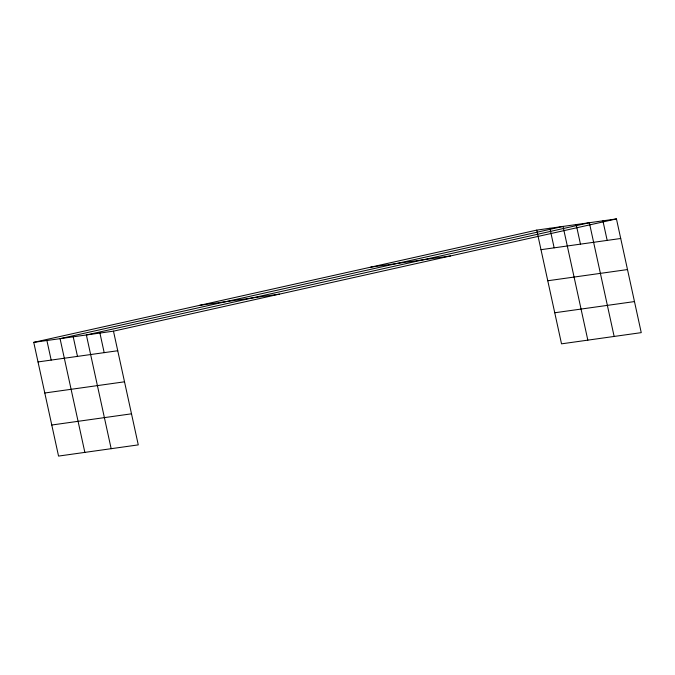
<?xml version="1.0" encoding="UTF-8"?>
<svg xmlns="http://www.w3.org/2000/svg" width="675" height="675" viewBox="0 0 675 675"><rect width="100%" height="100%" fill="white"/><g stroke="black" fill="none" stroke-linecap="round" stroke-linejoin="round"><path stroke-width="1.01" d="M33.75 342.36L113.476 331.163L138.274 444.884L58.548 456.081L33.75 342.36L536.726 230.116L616.452 218.919L641.25 332.64L561.524 343.837L536.726 230.116M113.476 331.163L616.452 218.919M370.744 267.157L450.47 255.96M540.996 249.683L620.722 238.494M199.732 305.319L279.458 294.123M547.771 280.758L627.497 269.561M38.019 361.935L117.745 350.738M554.749 312.761L634.475 301.573M44.795 393.002L124.512 381.805M51.773 425.014L131.498 413.817M602.902 220.818L607.171 240.393M614.14 336.445L589.351 222.725L86.366 334.969L111.164 448.698M576.197 224.573L580.458 244.148M587.832 340.141L563.043 226.42L60.058 338.664L84.856 452.385M549.889 228.268L554.15 247.835M99.925 333.07L104.186 352.645M73.212 336.817L77.482 356.392M46.904 340.512L51.173 360.087"/></g></svg>
